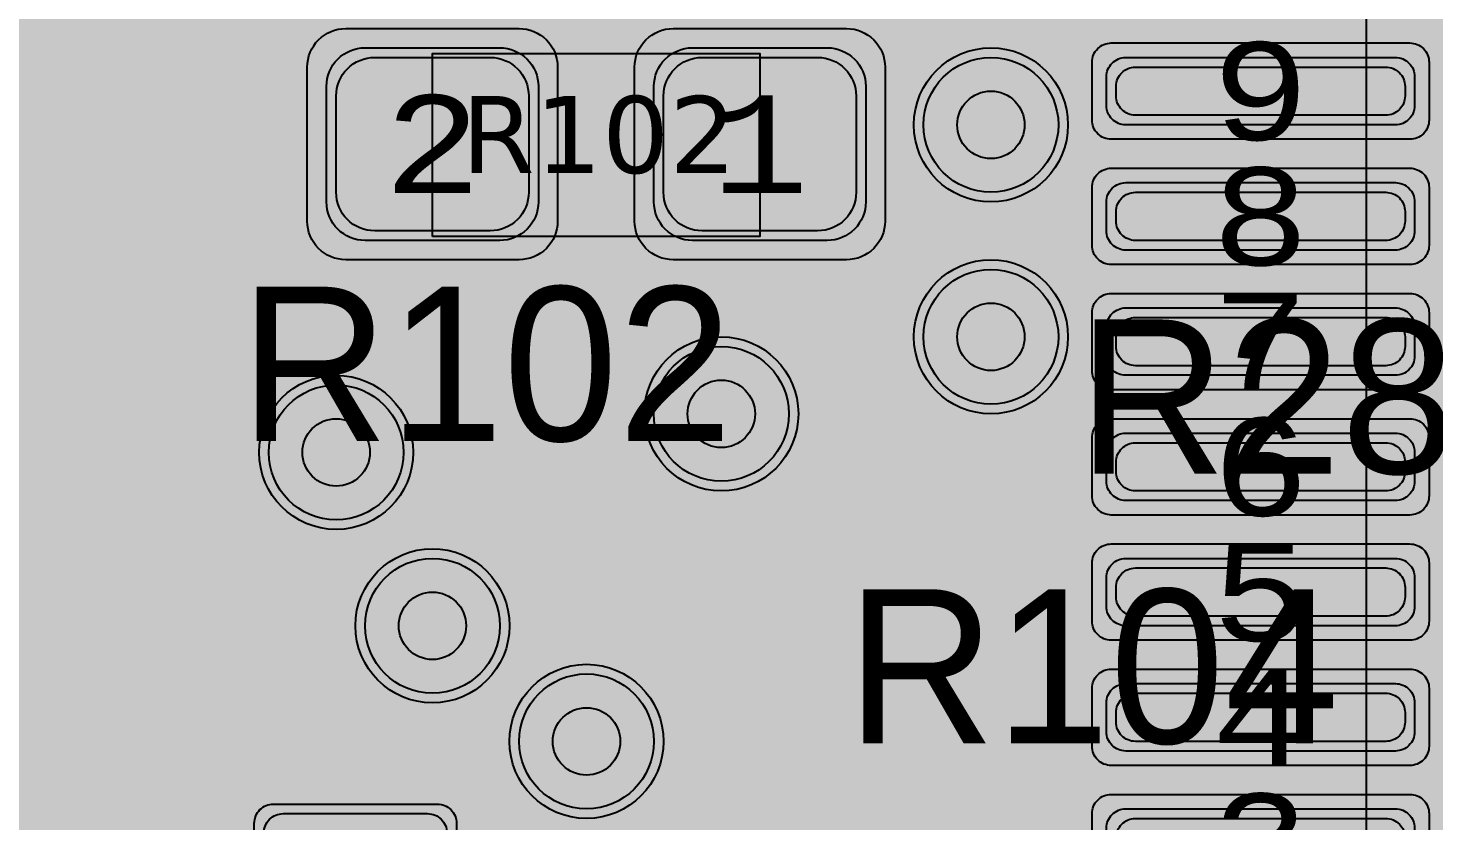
# Model space of a CAD drawing. Extents: x -28 to 199, y -61 to 255.
# Drawn here: x 146.3 to 153.6, y 163.99 to 168.1 of the extents above; entities that cross this region are included whole.
import ezdxf
from ezdxf.enums import TextEntityAlignment as Align

# ---------------------------------------------------------------- set-up
doc = ezdxf.new("R2010")
doc.units = 0
doc.header["$MEASUREMENT"] = 0
for name, color, linetype in [('ASSEMBLY_OUTLINES_BTM', 191, 'CONTINUOUS'), ('ASSEMBLY_OUTLINES_TOP', 102, 'CONTINUOUS'), ('ASSEMBLY_PART_NUMBERS_BTM', 191, 'CONTINUOUS'), ('ASSEMBLY_PART_NUMBERS_TOP', 102, 'CONTINUOUS'), ('ASSEMBLY_REF_DES_TOP', 102, 'CONTINUOUS'), ('DRILL_DRAWING', 21, 'CONTINUOUS'), ('GENERATED_SILKSCREEN_BTM', 255, 'CONTINUOUS'), ('GENERATED_SILKSCREEN_TOP', 140, 'CONTINUOUS'), ('PART_PADS_SMD_BTM', 10, 'CONTINUOUS'), ('PART_PADS_SMD_TOP', 150, 'CONTINUOUS'), ('PIN_NUMBERS_BTM', 8, 'CONTINUOUS'), ('PIN_NUMBERS_TOP', 8, 'CONTINUOUS'), ('PLACEMENT_OUTLINES_BTM', 222, 'CONTINUOUS'), ('PLACEMENT_OUTLINES_TOP', 130, 'CONTINUOUS'), ('PLANE_SHAPES_LAYER_2', 230, 'CONTINUOUS'), ('PLANE_SHAPES_LAYER_3', 81, 'CONTINUOUS'), ('PLANE_SHAPES_LAYER_BOTTOM', 10, 'CONTINUOUS'), ('SILKSCREEN_OUTLINES_BTM', 211, 'CONTINUOUS'), ('SILKSCREEN_OUTLINES_TOP', 150, 'CONTINUOUS'), ('SILKSCREEN_REF_DES_TOP', 150, 'CONTINUOUS'), ('SOLDERMASK_PADS_BTM', 12, 'CONTINUOUS'), ('SOLDERMASK_PADS_TOP', 180, 'CONTINUOUS'), ('SOLDERPASTE_PADS_BTM', 12, 'CONTINUOUS'), ('SOLDERPASTE_PADS_TOP', 180, 'CONTINUOUS'), ('TRACES_LAYER_2', 230, 'CONTINUOUS'), ('TRACES_LAYER_BOTTOM', 10, 'CONTINUOUS'), ('TRACES_LAYER_TOP', 150, 'CONTINUOUS'), ('VIA_HOLES_LAYER_2', 30, 'CONTINUOUS'), ('VIA_HOLES_LAYER_3', 30, 'CONTINUOUS'), ('VIA_HOLES_LAYER_BOTTOM', 30, 'CONTINUOUS'), ('VIA_HOLES_LAYER_TOP', 30, 'CONTINUOUS'), ('VIA_PADS_LAYER_2', 230, 'CONTINUOUS'), ('VIA_PADS_LAYER_3', 81, 'CONTINUOUS'), ('VIA_PADS_LAYER_BOTTOM', 10, 'CONTINUOUS'), ('VIA_PADS_LAYER_TOP', 150, 'CONTINUOUS')]:
    doc.layers.add(name, color=color, linetype=linetype)
doc.styles.add('COURIER_NEW', font='COUR.TTF')
doc.styles.add('VERDANA', font='verdana.TTF')
doc.styles.add('VERIBEST_GERBER_0', font='txt')

msp = doc.modelspace()

# ---------------------------------------------------------------- hatches: boundary and pattern name
at = {"layer": 'PLANE_SHAPES_LAYER_2'}
h = msp.add_hatch(color=256, dxfattribs=at)
h.paths.add_polyline_path([(169.5, 129.25), (149.5, 129.25), (142.25, 122), (142.25, 90.5), (147.5, 90.5), (147.5, 80), (154, 80), (154, 69.25), (131.75, 69.25), (131.75, 73.25), (121.25, 73.25), (121.25, 81), (110.5, 81), (110.5, 125.75), (106.5, 125.75), (106.5, 128.75), (93.5, 128.75), (93.5, 120.25), (91.75, 120.25), (91.75, 121.5), (80, 121.5), (80, 118.25), (73.25, 118.25), (73.25, 124.5), (67.5, 124.5), (67.5, 128), (57.75, 128), (57.75, 120.25), (55.25, 120.25), (55.25, 121.5), (47.5, 121.5), (47.5, 119), (35, 119), (35, 134.75), (32.75, 134.75), (32.75, 159.75), (29.25, 159.75), (29.25, 175.25), (22.5, 175.25), (22.5, 195.25), (17.25, 195.25), (17.25, 198), (22.5, 198), (22.5, 216.5), (40.25, 216.5), (40.25, 235.5), (54.5, 235.5), (54.5, 254), (87.25, 254), (87.25, 236.25), (86.25, 236.25), (86.25, 228.75), (81, 228.75), (81, 218.75), (95.25, 218.75), (95.25, 194.5), (87, 194.5), (87, 172), (131.1, 172), (131.1, 208.75), (115.5, 208.75), (115.5, 213.75), (106.75, 213.75), (106.75, 218.75), (110.25, 222.25), (110.25, 226.25), (142.5, 226.25), (142.5, 221.5), (160.5, 221.5), (160.5, 240.75), (169.5, 240.75)])
h.paths.add_polyline_path([(35.5, 149.5), (41.75, 149.5), (41.75, 152), (39.25, 152), (39.25, 154), (37.75, 154), (37.75, 152), (35.5, 152)], flags=16)
h.paths.add_polyline_path([(37.5, 125.75), (37.5, 128.75), (42.75, 128.75), (42.75, 125.75)], flags=16)
h.paths.add_polyline_path([(52, 127.75), (52, 130.75), (54.25, 130.75), (54.25, 127.75)], flags=16)
h.paths.add_polyline_path([(50.75, 219.5), (50.75, 226.5), (71.75, 226.5), (71.75, 219.5)], flags=16)
h.paths.add_polyline_path([(66.5, 150.75), (66.5, 177.5), (72.25, 177.5), (72.25, 150.75)], flags=16)
h.paths.add_polyline_path([(47.25, 185.25), (73, 185.25), (73, 188.25), (70.25, 188.25), (70.25, 191), (47.25, 191)], flags=16)
h.paths.add_polyline_path([(84.5, 208), (84.5, 212.75), (85, 212.75), (85, 208)], flags=16)
h.paths.add_polyline_path([(61.5, 137.25), (87.75, 137.25), (87.75, 140.5), (84.75, 140.5), (84.75, 143), (61.5, 143)], flags=16)
h.paths.add_polyline_path([(88.75, 127), (88.75, 130), (91, 130), (91, 127)], flags=16)
h.paths.add_polyline_path([(85.5, 130.25), (85.5, 132.5), (91, 132.5), (91, 130.25)], flags=16)
h.paths.add_polyline_path([(108.75, 142.25), (135.75, 142.25), (135.75, 145.75), (132.25, 145.75), (132.25, 149), (108.75, 149)], flags=16)
h.paths.add_polyline_path([(114.25, 126.75), (140.75, 126.75), (140.75, 129.75), (137.25, 129.75), (137.25, 133), (114.25, 133)], flags=16)
h.paths.add_polyline_path([(155.25, 180.25), (166.25, 180.25), (166.25, 186.25), (152.25, 186.25), (152.25, 183), (155.25, 183)], flags=16)
at = {"layer": 'PLANE_SHAPES_LAYER_3'}
h = msp.add_hatch(color=256, dxfattribs=at)
h.paths.add_polyline_path([(169.5, 129.25), (149.5, 129.25), (142.25, 122), (142.25, 90.5), (147.5, 90.5), (147.5, 80), (154, 80), (154, 69.25), (131.75, 69.25), (131.75, 73.25), (121.25, 73.25), (121.25, 81), (110.5, 81), (110.5, 125.75), (106.5, 125.75), (106.5, 128.75), (93.5, 128.75), (93.5, 120.25), (91.75, 120.25), (91.75, 121.5), (80, 121.5), (80, 118.25), (73.25, 118.25), (73.25, 124.5), (67.5, 124.5), (67.5, 127.75), (58.25, 127.75), (58.25, 130.25), (88.75, 130.25), (88.75, 127), (91, 127), (91, 132.5), (55, 132.5), (55, 131.25), (52, 131.25), (52, 127.75), (55, 127.75), (55, 127.25), (57.75, 127.25), (57.75, 120.25), (55.25, 120.25), (55.25, 121.5), (47.5, 121.5), (47.5, 119), (35, 119), (35, 134.75), (32.75, 134.75), (32.75, 159.75), (29.25, 159.75), (29.25, 175.25), (22.5, 175.25), (22.5, 195.25), (17.25, 195.25), (17.25, 198), (22.5, 198), (22.5, 216.5), (40.25, 216.5), (40.25, 235.5), (54.5, 235.5), (54.5, 254), (87.25, 254), (87.25, 236.25), (86.25, 236.25), (86.25, 228.75), (81, 228.75), (81, 218.75), (95.25, 218.75), (95.25, 194.5), (87, 194.5), (87, 172), (131.1, 172), (131.1, 208.75), (115.5, 208.75), (115.5, 213.75), (106.75, 213.75), (106.75, 218.75), (110.25, 222.25), (110.25, 226.25), (142.5, 226.25), (142.5, 221.5), (160.5, 221.5), (160.5, 240.75), (169.5, 240.75)])
h.paths.add_polyline_path([(35.5, 149.5), (41.75, 149.5), (41.75, 152), (39.25, 152), (39.25, 154), (37.75, 154), (37.75, 152), (35.5, 152)], flags=16)
h.paths.add_polyline_path([(37.5, 125.75), (37.5, 128.75), (42.75, 128.75), (42.75, 125.75)], flags=16)
h.paths.add_polyline_path([(50.75, 219.5), (50.75, 226.5), (71.75, 226.5), (71.75, 219.5)], flags=16)
h.paths.add_polyline_path([(66.5, 150.75), (66.5, 177.5), (72.25, 177.5), (72.25, 150.75)], flags=16)
h.paths.add_polyline_path([(47.25, 185.25), (73, 185.25), (73, 188.25), (70.25, 188.25), (70.25, 191), (47.25, 191)], flags=16)
h.paths.add_polyline_path([(84.5, 208), (84.5, 212.75), (85, 212.75), (85, 208)], flags=16)
h.paths.add_polyline_path([(61.5, 137.25), (87.75, 137.25), (87.75, 140.5), (84.75, 140.5), (84.75, 143), (61.5, 143)], flags=16)
h.paths.add_polyline_path([(108.75, 142.25), (135.75, 142.25), (135.75, 145.75), (132.25, 145.75), (132.25, 149), (108.75, 149)], flags=16)
h.paths.add_polyline_path([(114.25, 126.75), (140.75, 126.75), (140.75, 129.75), (137.25, 129.75), (137.25, 133), (114.25, 133)], flags=16)
h.paths.add_polyline_path([(155.25, 180.25), (166.25, 180.25), (166.25, 186.25), (152.25, 186.25), (152.25, 183), (155.25, 183)], flags=16)
at = {"layer": 'VIA_HOLES_LAYER_2'}
h = msp.add_hatch(color=256, dxfattribs=at)
edge = h.paths.add_edge_path()
edge.add_arc((151.3, 167.6), 0.175, 0, 360)
h = msp.add_hatch(color=256, dxfattribs=at)
edge = h.paths.add_edge_path()
edge.add_arc((151.3, 166.5), 0.175, 0, 360)
h = msp.add_hatch(color=256, dxfattribs=at)
edge = h.paths.add_edge_path()
edge.add_arc((149.9, 166.1), 0.175, 0, 360)
h = msp.add_hatch(color=256, dxfattribs=at)
edge = h.paths.add_edge_path()
edge.add_arc((147.9, 165.9), 0.175, 0, 360)
h = msp.add_hatch(color=256, dxfattribs=at)
edge = h.paths.add_edge_path()
edge.add_arc((148.4, 165), 0.175, 0, 360)
h = msp.add_hatch(color=256, dxfattribs=at)
edge = h.paths.add_edge_path()
edge.add_arc((149.2, 164.4), 0.175, 0, 360)
at = {"layer": 'VIA_HOLES_LAYER_3'}
h = msp.add_hatch(color=256, dxfattribs=at)
edge = h.paths.add_edge_path()
edge.add_arc((151.3, 167.6), 0.175, 0, 360)
h = msp.add_hatch(color=256, dxfattribs=at)
edge = h.paths.add_edge_path()
edge.add_arc((151.3, 166.5), 0.175, 0, 360)
h = msp.add_hatch(color=256, dxfattribs=at)
edge = h.paths.add_edge_path()
edge.add_arc((149.9, 166.1), 0.175, 0, 360)
h = msp.add_hatch(color=256, dxfattribs=at)
edge = h.paths.add_edge_path()
edge.add_arc((147.9, 165.9), 0.175, 0, 360)
h = msp.add_hatch(color=256, dxfattribs=at)
edge = h.paths.add_edge_path()
edge.add_arc((148.4, 165), 0.175, 0, 360)
h = msp.add_hatch(color=256, dxfattribs=at)
edge = h.paths.add_edge_path()
edge.add_arc((149.2, 164.4), 0.175, 0, 360)
at = {"layer": 'VIA_HOLES_LAYER_BOTTOM'}
h = msp.add_hatch(color=256, dxfattribs=at)
edge = h.paths.add_edge_path()
edge.add_arc((151.3, 167.6), 0.175, 0, 360)
h = msp.add_hatch(color=256, dxfattribs=at)
edge = h.paths.add_edge_path()
edge.add_arc((151.3, 166.5), 0.175, 0, 360)
h = msp.add_hatch(color=256, dxfattribs=at)
edge = h.paths.add_edge_path()
edge.add_arc((149.9, 166.1), 0.175, 0, 360)
h = msp.add_hatch(color=256, dxfattribs=at)
edge = h.paths.add_edge_path()
edge.add_arc((147.9, 165.9), 0.175, 0, 360)
h = msp.add_hatch(color=256, dxfattribs=at)
edge = h.paths.add_edge_path()
edge.add_arc((148.4, 165), 0.175, 0, 360)
h = msp.add_hatch(color=256, dxfattribs=at)
edge = h.paths.add_edge_path()
edge.add_arc((149.2, 164.4), 0.175, 0, 360)
at = {"layer": 'VIA_HOLES_LAYER_TOP'}
h = msp.add_hatch(color=256, dxfattribs=at)
edge = h.paths.add_edge_path()
edge.add_arc((151.3, 167.6), 0.175, 0, 360)
h = msp.add_hatch(color=256, dxfattribs=at)
edge = h.paths.add_edge_path()
edge.add_arc((151.3, 166.5), 0.175, 0, 360)
h = msp.add_hatch(color=256, dxfattribs=at)
edge = h.paths.add_edge_path()
edge.add_arc((149.9, 166.1), 0.175, 0, 360)
h = msp.add_hatch(color=256, dxfattribs=at)
edge = h.paths.add_edge_path()
edge.add_arc((147.9, 165.9), 0.175, 0, 360)
h = msp.add_hatch(color=256, dxfattribs=at)
edge = h.paths.add_edge_path()
edge.add_arc((148.4, 165), 0.175, 0, 360)
h = msp.add_hatch(color=256, dxfattribs=at)
edge = h.paths.add_edge_path()
edge.add_arc((149.2, 164.4), 0.175, 0, 360)

# ---------------------------------------------------------------- linework, layer by layer
at = {"layer": 'ASSEMBLY_OUTLINES_BTM', "const_width": 0.2}
msp.add_lwpolyline([(153.25, 162.2), (153.25, 168.8), (157.75, 168.8), (157.75, 162.2)], close=True, dxfattribs=at)
at = {"layer": 'ASSEMBLY_OUTLINES_TOP'}
msp.add_lwpolyline([(148.4, 167.02), (148.4, 167.97), (150.1, 167.97), (150.1, 167.02)], close=True, dxfattribs=at)
at = {"layer": 'GENERATED_SILKSCREEN_BTM', "const_width": 0.15}
for points in [[(153.249995, 168.025), (153.249995, 168.175), (153.250005, 168.175), (153.250005, 168.025)], [(153.249995, 167.375), (153.249995, 167.525), (153.250005, 167.525), (153.250005, 167.375)], [(153.249995, 166.725), (153.249995, 166.875), (153.250005, 166.875), (153.250005, 166.725)], [(153.249995, 166.075), (153.249995, 166.225), (153.250005, 166.225), (153.250005, 166.075)], [(153.249995, 165.425), (153.249995, 165.575), (153.250005, 165.575), (153.250005, 165.425)], [(153.249995, 164.775), (153.249995, 164.925), (153.250005, 164.925), (153.250005, 164.775)], [(153.249995, 164.125), (153.249995, 164.275), (153.250005, 164.275), (153.250005, 164.125)]]:
    msp.add_lwpolyline(points, close=True, dxfattribs=at)
at = {"layer": 'GENERATED_SILKSCREEN_TOP', "const_width": 0.15}
for points in [[(149.533844, 167.970005, 1.1642e-05), (149.533836, 167.969995), (148.966164, 167.969995, 1.1642e-05), (148.966156, 167.970005), (149.533844, 167.970005)], [(149.542098, 167.019995), (148.957902, 167.019995, 1.22306e-05), (148.957911, 167.020005), (149.542089, 167.020005, 1.22306e-05), (149.542098, 167.019995)], [(148.079605, 166.452, -0.1622776602), (148.079604, 166.451997), (148.077205, 166.447999), (148.076405, 166.443999, -0.253450554), (148.076402, 166.443995), (148.074003, 166.442396), (147.946006, 166.340799), (147.952722, 166.321717, 7.1562e-06), (147.95271, 166.321719), (147.945995, 166.340798), (147.945995, 166.3408, -0.3066784416), (147.945998, 166.340805), (148.073997, 166.442404), (148.076395, 166.444003), (148.077195, 166.448001, -0.1119910922), (148.077196, 166.448003), (148.079595, 166.452001), (148.079595, 166.624797), (148.077196, 166.627196, -0.2133768054), (148.077195, 166.6272), (148.077195, 166.629597), (148.073996, 166.632796, -0.0710678119), (148.073995, 166.632797), (147.937998, 166.743195), (147.933998, 166.744795, -0.049388989), (147.933997, 166.744795), (147.930799, 166.745595), (147.927599, 166.746395), (147.524401, 166.746395), (147.517202, 166.744795), (147.512404, 166.740796), (147.508405, 166.735998), (147.506805, 166.730399), (147.506805, 166.061316, 1.58387e-05), (147.506795, 166.061291), (147.506795, 166.730401), (147.508395, 166.736001, -0.1845275533), (147.508397, 166.736004), (147.512396, 166.740803, -0.0710678116), (147.512397, 166.740804), (147.517196, 166.744803, -0.1845275527), (147.517199, 166.744805), (147.524399, 166.746405, -0.0990195144), (147.524401, 166.746405), (147.927599, 166.746405, -0.0990195144), (147.927601, 166.746405), (147.930801, 166.745605), (147.934, 166.744805, -0.099019513), (147.934002, 166.744805), (147.938002, 166.743205, -0.1622776594), (147.938004, 166.743203), (148.074001, 166.632805, -0.1622776602), (148.074004, 166.632804), (148.077204, 166.629604, -0.2133768066), (148.077205, 166.6296), (148.077205, 166.627203), (148.079604, 166.624804, -0.2133768078), (148.079605, 166.6248), (148.079605, 166.452)], [(149.562805, 166.358698, 9.6478e-06), (149.562795, 166.358685), (149.562795, 166.620799), (149.561995, 166.623998), (149.560396, 166.626396, -0.1622776602), (149.560395, 166.626399), (149.559595, 166.629598), (149.557196, 166.633597), (149.422798, 166.743195), (149.4196, 166.743995, -0.0990195136), (149.419598, 166.743995), (149.417199, 166.744795, -0.1622776613), (149.417196, 166.744796), (149.416397, 166.745595), (149.415601, 166.745595, -0.099019515), (149.415599, 166.745595), (149.412399, 166.746395), (149.142801, 166.746395), (149.139604, 166.745596), (149.138804, 166.744796, -0.1622776602), (149.138801, 166.744795), (149.136402, 166.743995, -0.0990195136), (149.1364, 166.743995), (149.133202, 166.743195), (148.998804, 166.633596), (148.995604, 166.629597, -0.0710678116), (148.995603, 166.629596), (148.994005, 166.6264, -0.1622776602), (148.994004, 166.626397), (148.992405, 166.623998), (148.991605, 166.620799), (148.991605, 166.072002), (148.992405, 166.069602), (148.992405, 166.069601), (148.994005, 166.064002), (148.995604, 166.061603), (148.997199, 166.060805, -0.2617450027), (148.997204, 166.060804), (148.998804, 166.059204, -0.0710678116), (148.998805, 166.059203), (149.133203, 165.949604, -0.0710678116), (149.133204, 165.949603), (149.1364, 165.948005, -0.049388989), (149.136401, 165.948005), (149.139601, 165.947205), (149.142801, 165.946405), (149.4148, 165.946405), (149.416397, 165.947204, -0.049388989), (149.416398, 165.947204), (149.417997, 165.948004, -0.049388989), (149.417998, 165.948004), (149.419596, 165.948803, -0.1845275525), (149.419599, 165.948805), (149.422798, 165.949605), (149.48655, 166.001593, 6.5767e-06), (149.486552, 166.001582), (149.422804, 165.949597, -0.1845275536), (149.422801, 165.949595), (149.419601, 165.948795, -0.0493889887), (149.4196, 165.948795), (149.418003, 165.947996, -0.0493889887), (149.418002, 165.947996), (149.416403, 165.947196, -0.0493889887), (149.416402, 165.947196), (149.414804, 165.946397, -0.2360679763), (149.4148, 165.946395), (149.142801, 165.946395, -0.099019513), (149.142799, 165.946395), (149.139599, 165.947195), (149.136399, 165.947995, -0.1845275524), (149.136396, 165.947997), (149.1332, 165.949595, -0.1622776602), (149.133197, 165.949596), (148.998799, 166.059195, -0.1622776593), (148.998796, 166.059196), (148.997196, 166.060796, -0.0710678119), (148.997195, 166.060797), (148.9956, 166.061595, -0.2360679775), (148.995596, 166.061597), (148.993996, 166.063996, -0.1622776602), (148.993995, 166.063999), (148.992396, 166.069597, -0.0710678136), (148.992395, 166.069598), (148.991595, 166.071998), (148.991595, 166.620801), (148.992395, 166.624001, -0.1622776613), (148.992396, 166.624004), (148.993996, 166.626403, -0.0710678116), (148.993997, 166.626404), (148.995595, 166.6296, -0.1622776602), (148.995596, 166.629603), (148.998796, 166.633603, -0.0710678119), (148.998797, 166.633604), (149.133196, 166.743203, -0.1845275525), (149.133199, 166.743205), (149.136397, 166.744005, -0.0493889904), (149.136398, 166.744005), (149.138797, 166.744805), (149.139596, 166.745604, -0.2133768063), (149.1396, 166.745605), (149.142799, 166.746405, -0.099019513), (149.142801, 166.746405), (149.412399, 166.746405, -0.099019513), (149.412401, 166.746405), (149.415601, 166.745605), (149.416398, 166.745605, -0.3624646096), (149.416404, 166.745604), (149.417204, 166.744805), (149.419602, 166.744005, -0.049388989), (149.419603, 166.744005), (149.422801, 166.743205, -0.1845275533), (149.422804, 166.743203), (149.557203, 166.633604, -0.1622776609), (149.557205, 166.633602), (149.559604, 166.629603, -0.1119910922), (149.559605, 166.629601), (149.560405, 166.626402), (149.562004, 166.624004, -0.1622776613), (149.562005, 166.624001), (149.562805, 166.620801), (149.562805, 166.358698)], [(150.318805, 166.511199), (150.318005, 166.507999), (150.318005, 166.507998), (150.316405, 166.503198, -0.0493889887), (150.316405, 166.503197), (150.315605, 166.499199, -0.2534505536), (150.315602, 166.499195), (150.313203, 166.497596), (150.197445, 166.403564, 6.253e-06), (150.197438, 166.403572), (150.313197, 166.497604), (150.315595, 166.499203), (150.316395, 166.503201), (150.316395, 166.503202), (150.317995, 166.508002, -0.0493889887), (150.317995, 166.508003), (150.318795, 166.511201), (150.318795, 166.620799), (150.317995, 166.623998), (150.316396, 166.626396, -0.1622776602), (150.316395, 166.626399), (150.315595, 166.629598), (150.313196, 166.633597), (150.178798, 166.743195), (150.1756, 166.743995, -0.0990195136), (150.175598, 166.743995), (150.173199, 166.744795, -0.1622776613), (150.173196, 166.744796), (150.172397, 166.745595), (150.171601, 166.745595, -0.099019515), (150.171599, 166.745595), (150.168399, 166.746395), (149.898801, 166.746395), (149.895604, 166.745596), (149.894804, 166.744796, -0.1622776602), (149.894801, 166.744795), (149.892402, 166.743995, -0.0990195136), (149.8924, 166.743995), (149.889202, 166.743195), (149.754805, 166.633597, -0.0710678116), (149.754804, 166.633596), (149.750805, 166.629597), (149.750005, 166.627198), (149.750005, 166.624001), (149.750805, 166.618402), (149.754004, 166.613603), (149.757204, 166.608803), (149.762, 166.606405, -0.049388989), (149.762001, 166.606405), (149.7676, 166.605605), (149.773198, 166.607205), (149.903597, 166.713604, -0.1622776613), (149.9036, 166.713605), (150.162, 166.713605, -0.1622776602), (150.162003, 166.713604), (150.286803, 166.612804, -0.2360679784), (150.286805, 166.6128), (150.286805, 166.5192, -0.2360679784), (150.286803, 166.519196), (150.172565, 166.426088, 5.8824e-06), (150.172557, 166.426094), (150.286795, 166.519202), (150.286795, 166.612798), (150.161998, 166.713595), (149.903602, 166.713595), (149.773204, 166.607197, -0.1845275527), (149.773201, 166.607195), (149.767601, 166.605595, -0.0954145731), (149.767599, 166.605595), (149.761999, 166.606395, -0.1845275516), (149.761996, 166.606397), (149.7572, 166.608795, -0.2360679784), (149.757196, 166.608797), (149.753996, 166.613597), (149.750796, 166.618396, -0.1622776613), (149.750795, 166.618399), (149.749995, 166.623999), (149.749995, 166.627202), (149.750795, 166.629602, -0.0970216496), (149.750796, 166.629604), (149.754796, 166.633604, -0.1622776602), (149.754799, 166.633605), (149.889196, 166.743203, -0.1845275525), (149.889199, 166.743205), (149.892397, 166.744005, -0.049388989), (149.892398, 166.744005), (149.894797, 166.744805), (149.895596, 166.745604, -0.2133768063), (149.8956, 166.745605), (149.898799, 166.746405, -0.099019513), (149.898801, 166.746405), (150.168399, 166.746405, -0.099019513), (150.168401, 166.746405), (150.171601, 166.745605), (150.172398, 166.745605, -0.3624646096), (150.172404, 166.745604), (150.173204, 166.744805), (150.175602, 166.744005, -0.049388989), (150.175603, 166.744005), (150.178801, 166.743205, -0.1845275533), (150.178804, 166.743203), (150.313203, 166.633604, -0.1622776609), (150.313205, 166.633602), (150.315604, 166.629603, -0.1119910922), (150.315605, 166.629601), (150.316405, 166.626402), (150.318004, 166.624004, -0.1622776613), (150.318005, 166.624001), (150.318805, 166.620801), (150.318805, 166.511199)], [(149.530805, 166.310523, 1.16018e-05), (149.530795, 166.310506), (149.530795, 166.612798), (149.483601, 166.650393), (149.097207, 166.019201), (149.147602, 165.979205), (149.405998, 165.979205), (149.479467, 166.038545, 7.0833e-06), (149.479468, 166.038533), (149.406003, 165.979196, -0.1622776602), (149.406, 165.979195), (149.1476, 165.979195, -0.1622776613), (149.147597, 165.979196), (149.097197, 166.019196, -0.4142135634), (149.097196, 166.019203), (149.097207, 166.01922), (149.483596, 166.650402, -0.4679280352), (149.483603, 166.650404), (149.530803, 166.612804, -0.2360679784), (149.530805, 166.6128), (149.530805, 166.310523)], [(147.918447, 166.324599, 6.4973e-06), (147.918436, 166.3246), (147.916396, 166.330395), (147.540405, 166.330395), (147.540405, 166.126531, 1.10988e-05), (147.540395, 166.126515), (147.540395, 166.3304, -0.4142135624), (147.5404, 166.330405), (147.916399, 166.330405, -0.3615435637), (147.916405, 166.330402), (147.918447, 166.324599)], [(150.316405, 165.962399), (150.315605, 165.956799), (150.315605, 165.956798), (150.313205, 165.951198, -0.2534505546), (150.313201, 165.951195), (150.308403, 165.947996, -0.1119910922), (150.308401, 165.947995), (150.302801, 165.946395, -0.099019513), (150.302799, 165.946395), (150.296271, 165.946395, 6.3355e-06), (150.296275, 165.946405), (150.302799, 165.946405), (150.308398, 165.948005), (150.313195, 165.951203), (150.315595, 165.956802), (150.316395, 165.9624), (150.315595, 165.968798), (150.313195, 165.974397), (150.308398, 165.977595), (150.307103, 165.977965, 6.1414e-06), (150.307106, 165.977975), (150.308401, 165.977605, -0.1119910922), (150.308403, 165.977604), (150.313201, 165.974405, -0.2534505546), (150.313205, 165.974402), (150.315605, 165.968802), (150.315605, 165.968801), (150.316405, 165.962401), (150.316405, 165.962399)]]:
    msp.add_lwpolyline(points, format="xyb", dxfattribs=at)
for points in [[(148.3788, 165.9792), (148.3724, 165.9776), (148.3692, 165.9744), (148.3668, 165.9688), (148.366, 165.9624), (148.3668, 165.9568), (148.3692, 165.9512), (148.3724, 165.9472), (148.3788, 165.9464), (148.6908, 165.9464), (148.6964, 165.9472), (148.7012, 165.9512), (148.7036, 165.9568), (148.7044, 165.9624), (148.7036, 165.9688), (148.7012, 165.9744), (148.6964, 165.9776), (148.6908, 165.9792), (148.55, 165.9792), (148.55, 166.7304), (148.5492, 166.736), (148.5468, 166.74), (148.5428, 166.7424), (148.5372, 166.7432), (148.5332, 166.744), (148.5292, 166.744), (148.526, 166.7424), (148.5228, 166.7392), (148.3668, 166.52), (148.3644, 166.5144), (148.3644, 166.5088), (148.3668, 166.504), (148.3708, 166.5), (148.3756, 166.4968), (148.3812, 166.4952), (148.3844, 166.4952), (148.3868, 166.496), (148.3908, 166.5008), (148.5188, 166.68), (148.5188, 165.9792), (148.3788, 165.9792)], [(147.5404, 166.7136), (147.9228, 166.7136), (148.0476, 166.6128), (148.0476, 166.464), (147.9228, 166.3624), (147.5404, 166.3624), (147.5404, 166.7136)], [(149.0244, 166.6128), (149.0244, 166.08), (149.0716, 166.04), (149.4588, 166.6712), (149.406, 166.7136), (149.1476, 166.7136), (149.0244, 166.6128)], [(152.4244, 166.2724), (152.4268, 166.274), (152.4276, 166.278), (152.43, 166.282), (152.43, 166.286), (152.43, 166.4508), (152.43, 166.4548), (152.4276, 166.4572), (152.4276, 166.4596), (152.4268, 166.4604), (152.426, 166.4612), (152.4244, 166.4628), (152.2884, 166.5732), (152.2844, 166.5748), (152.2812, 166.5756), (152.278, 166.5764), (151.8748, 166.5764), (151.8676, 166.5748), (151.8628, 166.5708), (151.8588, 166.566), (151.8572, 166.5604), (151.8572, 165.7924), (151.8588, 165.786), (151.8628, 165.782), (151.8676, 165.7796), (151.8732, 165.7788), (151.8796, 165.7796), (151.8852, 165.782), (151.8892, 165.786), (151.8908, 165.7924), (151.8908, 166.1604), (152.2668, 166.1604), (152.398, 165.7876), (152.4012, 165.782), (152.4068, 165.7788), (152.4132, 165.778), (152.418, 165.7796), (152.4228, 165.782), (152.4268, 165.786), (152.4292, 165.7916), (152.4276, 165.798), (152.2964, 166.1708), (152.4244, 166.2724)], [(153.0452, 166.5732), (153.1796, 166.4636), (153.182, 166.4596), (153.1828, 166.4564), (153.1844, 166.454), (153.1852, 166.4508), (153.1852, 166.3412), (153.1844, 166.338), (153.1828, 166.3332), (153.182, 166.3292), (153.1796, 166.3276), (152.6468, 165.8948), (152.6468, 165.8092), (153.1692, 165.8092), (153.1748, 165.8076), (153.1796, 165.8044), (153.182, 165.7988), (153.1828, 165.7924), (153.182, 165.7868), (153.1796, 165.7812), (153.1748, 165.778), (153.1692, 165.7764), (152.63, 165.7764), (152.6236, 165.778), (152.6196, 165.782), (152.6156, 165.786), (152.614, 165.7924), (152.614, 165.902), (152.6148, 165.9044), (152.6164, 165.91), (152.618, 165.9124), (152.6196, 165.914), (152.6212, 165.9156), (153.1532, 166.3492), (153.1532, 166.4428), (153.0284, 166.5436), (152.77, 166.5436), (152.6396, 166.4372), (152.634, 166.4356), (152.6284, 166.4364), (152.6236, 166.4388), (152.6204, 166.4436), (152.6172, 166.4484), (152.6164, 166.454), (152.6164, 166.4572), (152.6172, 166.4596), (152.6212, 166.4636), (152.7556, 166.5732), (152.7588, 166.574), (152.7612, 166.5748), (152.762, 166.5756), (152.7652, 166.5764), (153.0348, 166.5764), (153.038, 166.5756), (153.0388, 166.5756), (153.0396, 166.5748), (153.042, 166.574), (153.0452, 166.5732)], [(153.8116, 165.7764), (153.518, 165.7764), (153.5156, 165.7764), (153.5132, 165.7772), (153.51, 165.778), (153.5068, 165.7812), (153.4268, 165.8636), (153.4236, 165.8668), (153.422, 165.87), (153.422, 165.8748), (153.422, 166.122), (153.422, 166.1252), (153.422, 166.1268), (153.4228, 166.1276), (153.4484, 166.2044), (153.4228, 166.2812), (153.422, 166.282), (153.422, 166.2868), (153.422, 166.4788), (153.422, 166.482), (153.4236, 166.486), (153.4268, 166.49), (153.5068, 166.5724), (153.51, 166.5748), (153.5132, 166.5756), (153.5156, 166.5764), (153.518, 166.5764), (153.8116, 166.5764)], [(151.8908, 166.5436), (152.2732, 166.5436), (152.398, 166.4428), (152.398, 166.294), (152.2732, 166.1924), (151.8908, 166.1924), (151.8908, 166.5436)], [(153.454, 166.47), (153.454, 166.2884), (153.4756, 166.2196), (153.8524, 166.2196), (153.8756, 166.2884), (153.8756, 166.47), (153.8044, 166.5436), (153.526, 166.5436), (153.454, 166.47)], [(153.454, 166.1188), (153.454, 165.882), (153.526, 165.8092), (153.8044, 165.8092), (153.8756, 165.882), (153.8756, 166.1188), (153.8524, 166.1876), (153.4756, 166.1876), (153.454, 166.1188)], [(151.5288, 164.4092), (151.5224, 164.4076), (151.5192, 164.4044), (151.5168, 164.3988), (151.516, 164.3924), (151.5168, 164.3868), (151.5192, 164.3812), (151.5224, 164.3772), (151.5288, 164.3764), (151.8408, 164.3764), (151.8464, 164.3772), (151.8512, 164.3812), (151.8536, 164.3868), (151.8544, 164.3924), (151.8536, 164.3988), (151.8512, 164.4044), (151.8464, 164.4076), (151.8408, 164.4092), (151.7, 164.4092), (151.7, 165.1604), (151.6992, 165.166), (151.6968, 165.17), (151.6928, 165.1724), (151.6872, 165.1732), (151.6832, 165.174), (151.6792, 165.174), (151.676, 165.1724), (151.6728, 165.1692), (151.5168, 164.95), (151.5144, 164.9444), (151.5144, 164.9388), (151.5168, 164.934), (151.5208, 164.93), (151.5256, 164.9268), (151.5312, 164.9252), (151.5344, 164.9252), (151.5368, 164.926), (151.5408, 164.9308), (151.6688, 165.11), (151.6688, 164.4092), (151.5288, 164.4092)], [(152.9528, 164.6676), (153.3832, 165.0964), (153.3832, 164.6676), (152.9528, 164.6676)], [(151.224, 164.8724), (151.2264, 164.874), (151.2272, 164.878), (151.2296, 164.882), (151.2296, 164.886), (151.2296, 165.0508), (151.2296, 165.0548), (151.2272, 165.0572), (151.2272, 165.0596), (151.2264, 165.0604), (151.2256, 165.0612), (151.224, 165.0628), (151.088, 165.1732), (151.084, 165.1748), (151.0808, 165.1756), (151.0776, 165.1764), (150.6744, 165.1764), (150.6672, 165.1748), (150.6624, 165.1708), (150.6584, 165.166), (150.6568, 165.1604), (150.6568, 164.3924), (150.6584, 164.386), (150.6624, 164.382), (150.6672, 164.3796), (150.6728, 164.3788), (150.6792, 164.3796), (150.6848, 164.382), (150.6888, 164.386), (150.6904, 164.3924), (150.6904, 164.7604), (151.0664, 164.7604), (151.1976, 164.3876), (151.2008, 164.382), (151.2064, 164.3788), (151.2128, 164.378), (151.2176, 164.3796), (151.2224, 164.382), (151.2264, 164.386), (151.2288, 164.3916), (151.2272, 164.398), (151.096, 164.7708), (151.224, 164.8724)], [(150.6904, 165.1436), (151.0728, 165.1436), (151.1976, 165.0428), (151.1976, 164.894), (151.0728, 164.7924), (150.6904, 164.7924), (150.6904, 165.1436)], [(152.1488, 165.0636), (152.2832, 165.1732), (152.2864, 165.174), (152.2888, 165.1748), (152.2896, 165.1756), (152.2928, 165.1764), (152.5624, 165.1764), (152.5656, 165.1756), (152.5664, 165.1756), (152.5672, 165.1748), (152.5696, 165.174), (152.5728, 165.1732), (152.7072, 165.0636), (152.7096, 165.0596), (152.7104, 165.0564), (152.712, 165.054), (152.7128, 165.0508), (152.7128, 164.502), (152.712, 164.4996), (152.7104, 164.494), (152.7096, 164.4924), (152.7072, 164.4892), (152.5728, 164.3796), (152.5696, 164.3788), (152.568, 164.378), (152.5664, 164.3772), (152.5648, 164.3764), (152.5624, 164.3764), (152.2928, 164.3764), (152.2896, 164.3772), (152.2864, 164.378), (152.2832, 164.3796), (152.1488, 164.4892), (152.1472, 164.4908), (152.1456, 164.4916), (152.144, 164.494), (152.1424, 164.4996), (152.1416, 164.502), (152.1416, 165.0508), (152.1424, 165.054), (152.144, 165.0564), (152.1456, 165.0596), (152.1488, 165.0636)], [(152.1744, 165.0428), (152.1744, 164.51), (152.2216, 164.47), (152.6088, 165.1012), (152.556, 165.1436), (152.2976, 165.1436), (152.1744, 165.0428)], [(152.2472, 164.4492), (152.2976, 164.4092), (152.556, 164.4092), (152.6808, 164.51), (152.6808, 165.0428), (152.6336, 165.0804), (152.2472, 164.4492)], [(153.3832, 164.3924), (153.384, 164.386), (153.388, 164.382), (153.3936, 164.3796), (153.3992, 164.3788), (153.4048, 164.3796), (153.4096, 164.382), (153.4136, 164.386), (153.4152, 164.3924), (153.4152, 164.6348), (153.4528, 164.6348), (153.4584, 164.6364), (153.4632, 164.6396), (153.4656, 164.6452), (153.4664, 164.6508), (153.4656, 164.6572), (153.4632, 164.6628), (153.4584, 164.6668), (153.4528, 164.6676), (153.4152, 164.6676), (153.4152, 165.138), (153.4144, 165.142), (153.412, 165.1452), (153.4088, 165.1484), (153.4048, 165.1508), (153.4, 165.1524), (153.3952, 165.1532), (153.3912, 165.1524), (153.3872, 165.1492), (152.9016, 164.6636), (152.8984, 164.6588), (152.8968, 164.654), (152.8976, 164.6492), (152.9008, 164.6436), (152.9024, 164.6396), (152.9056, 164.6372), (152.9088, 164.6356), (152.9128, 164.6348), (153.3832, 164.6348), (153.3832, 164.3924)]]:
    msp.add_lwpolyline(points, dxfattribs=at)
at = {"layer": 'PART_PADS_SMD_BTM'}
for points in [[(151.9, 167.85, -0.4142135624), (152, 167.95), (153.4, 167.95, -0.4142135624), (153.5, 167.85), (153.5, 167.7, -0.4142135624), (153.4, 167.6), (152, 167.6, -0.4142135624), (151.9, 167.7)], [(151.9, 167.2, -0.4142135624), (152, 167.3), (153.4, 167.3, -0.4142135624), (153.5, 167.2), (153.5, 167.05, -0.4142135624), (153.4, 166.95), (152, 166.95, -0.4142135624), (151.9, 167.05)], [(151.9, 166.55, -0.4142135624), (152, 166.65), (153.4, 166.65, -0.4142135624), (153.5, 166.55), (153.5, 166.4, -0.4142135624), (153.4, 166.3), (152, 166.3, -0.4142135624), (151.9, 166.4)], [(151.9, 165.9, -0.4142135624), (152, 166), (153.4, 166, -0.4142135624), (153.5, 165.9), (153.5, 165.75, -0.4142135624), (153.4, 165.65), (152, 165.65, -0.4142135624), (151.9, 165.75)], [(151.9, 165.25, -0.4142135624), (152, 165.35), (153.4, 165.35, -0.4142135624), (153.5, 165.25), (153.5, 165.1, -0.4142135624), (153.4, 165), (152, 165, -0.4142135624), (151.9, 165.1)], [(151.9, 164.6, -0.4142135624), (152, 164.7), (153.4, 164.7, -0.4142135624), (153.5, 164.6), (153.5, 164.45, -0.4142135624), (153.4, 164.35), (152, 164.35, -0.4142135624), (151.9, 164.45)], [(151.9, 163.95, -0.4142135624), (152, 164.05), (153.4, 164.05, -0.4142135624), (153.5, 163.95), (153.5, 163.8, -0.4142135624), (153.4, 163.7), (152, 163.7, -0.4142135624), (151.9, 163.8)]]:
    msp.add_lwpolyline(points, format="xyb", close=True, dxfattribs=at)
at = {"layer": 'PART_PADS_SMD_TOP'}
for points in [[(148.95, 167.2, -0.4142135624), (148.75, 167), (148.05, 167, -0.4142135624), (147.85, 167.2), (147.85, 167.8, -0.4142135624), (148.05, 168), (148.75, 168, -0.4142135624), (148.95, 167.8)], [(150.65, 167.2, -0.4142135624), (150.45, 167), (149.75, 167, -0.4142135624), (149.55, 167.2), (149.55, 167.8, -0.4142135624), (149.75, 168), (150.45, 168, -0.4142135624), (150.65, 167.8)], [(147.525, 163.925, -0.4142135624), (147.625, 164.025), (148.375, 164.025, -0.4142135624), (148.475, 163.925), (148.475, 163.225, -0.4142135624), (148.375, 163.125), (147.625, 163.125, -0.4142135624), (147.525, 163.225)]]:
    msp.add_lwpolyline(points, format="xyb", close=True, dxfattribs=at)
at = {"layer": 'PLACEMENT_OUTLINES_BTM'}
msp.add_lwpolyline([(153.25, 162.2), (153.25, 168.8), (157.75, 168.8), (157.75, 162.2)], close=True, dxfattribs=at)
at = {"layer": 'PLACEMENT_OUTLINES_TOP'}
msp.add_lwpolyline([(148.4, 167.02), (148.4, 167.97), (150.1, 167.97), (150.1, 167.02)], close=True, dxfattribs=at)
at = {"layer": 'PLANE_SHAPES_LAYER_BOTTOM'}
msp.add_solid([(137.25, 166), (147, 166), (137.25, 169), (147, 169)], dxfattribs=at)
at = {"layer": 'SILKSCREEN_OUTLINES_BTM'}
msp.add_lwpolyline([(153.25, 162.2), (153.25, 168.8), (157.75, 168.8), (157.75, 162.2)], close=True, dxfattribs=at)
at = {"layer": 'SILKSCREEN_OUTLINES_TOP'}
msp.add_lwpolyline([(148.4, 167.02), (148.4, 167.97), (150.1, 167.97), (150.1, 167.02)], close=True, dxfattribs=at)
at = {"layer": 'SOLDERMASK_PADS_BTM'}
for points in [[(151.825, 167.925, -0.4142135624), (151.925, 168.025), (153.475, 168.025, -0.4142135624), (153.575, 167.925), (153.575, 167.625, -0.4142135624), (153.475, 167.525), (151.925, 167.525, -0.4142135624), (151.825, 167.625)], [(151.825, 167.275, -0.4142135624), (151.925, 167.375), (153.475, 167.375, -0.4142135624), (153.575, 167.275), (153.575, 166.975, -0.4142135624), (153.475, 166.875), (151.925, 166.875, -0.4142135624), (151.825, 166.975)], [(151.825, 166.625, -0.4142135624), (151.925, 166.725), (153.475, 166.725, -0.4142135624), (153.575, 166.625), (153.575, 166.325, -0.4142135624), (153.475, 166.225), (151.925, 166.225, -0.4142135624), (151.825, 166.325)], [(151.825, 165.975, -0.4142135624), (151.925, 166.075), (153.475, 166.075, -0.4142135624), (153.575, 165.975), (153.575, 165.675, -0.4142135624), (153.475, 165.575), (151.925, 165.575, -0.4142135624), (151.825, 165.675)], [(151.825, 165.325, -0.4142135624), (151.925, 165.425), (153.475, 165.425, -0.4142135624), (153.575, 165.325), (153.575, 165.025, -0.4142135624), (153.475, 164.925), (151.925, 164.925, -0.4142135624), (151.825, 165.025)], [(151.825, 164.675, -0.4142135624), (151.925, 164.775), (153.475, 164.775, -0.4142135624), (153.575, 164.675), (153.575, 164.375, -0.4142135624), (153.475, 164.275), (151.925, 164.275, -0.4142135624), (151.825, 164.375)], [(151.825, 164.025, -0.4142135624), (151.925, 164.125), (153.475, 164.125, -0.4142135624), (153.575, 164.025), (153.575, 163.725, -0.4142135624), (153.475, 163.625), (151.925, 163.625, -0.4142135624), (151.825, 163.725)]]:
    msp.add_lwpolyline(points, format="xyb", close=True, dxfattribs=at)
at = {"layer": 'SOLDERMASK_PADS_TOP'}
for points in [[(149.05, 167.1, -0.4142135624), (148.85, 166.9), (147.95, 166.9, -0.4142135624), (147.75, 167.1), (147.75, 167.9, -0.4142135624), (147.95, 168.1), (148.85, 168.1, -0.4142135624), (149.05, 167.9)], [(150.75, 167.1, -0.4142135624), (150.55, 166.9), (149.65, 166.9, -0.4142135624), (149.45, 167.1), (149.45, 167.9, -0.4142135624), (149.65, 168.1), (150.55, 168.1, -0.4142135624), (150.75, 167.9)], [(147.475, 163.975, -0.4142135624), (147.575, 164.075), (148.425, 164.075, -0.4142135624), (148.525, 163.975), (148.525, 163.175, -0.4142135624), (148.425, 163.075), (147.575, 163.075, -0.4142135624), (147.475, 163.175)]]:
    msp.add_lwpolyline(points, format="xyb", close=True, dxfattribs=at)
at = {"layer": 'SOLDERPASTE_PADS_BTM'}
for points in [[(151.95, 167.8, -0.4142135624), (152.05, 167.9), (153.35, 167.9, -0.4142135624), (153.45, 167.8), (153.45, 167.75, -0.4142135624), (153.35, 167.65), (152.05, 167.65, -0.4142135624), (151.95, 167.75)], [(151.95, 167.15, -0.4142135624), (152.05, 167.25), (153.35, 167.25, -0.4142135624), (153.45, 167.15), (153.45, 167.1, -0.4142135624), (153.35, 167), (152.05, 167, -0.4142135624), (151.95, 167.1)], [(151.95, 166.5, -0.4142135624), (152.05, 166.6), (153.35, 166.6, -0.4142135624), (153.45, 166.5), (153.45, 166.45, -0.4142135624), (153.35, 166.35), (152.05, 166.35, -0.4142135624), (151.95, 166.45)], [(151.95, 165.85, -0.4142135624), (152.05, 165.95), (153.35, 165.95, -0.4142135624), (153.45, 165.85), (153.45, 165.8, -0.4142135624), (153.35, 165.7), (152.05, 165.7, -0.4142135624), (151.95, 165.8)], [(151.95, 165.2, -0.4142135624), (152.05, 165.3), (153.35, 165.3, -0.4142135624), (153.45, 165.2), (153.45, 165.15, -0.4142135624), (153.35, 165.05), (152.05, 165.05, -0.4142135624), (151.95, 165.15)], [(151.95, 164.55, -0.4142135624), (152.05, 164.65), (153.35, 164.65, -0.4142135624), (153.45, 164.55), (153.45, 164.5, -0.4142135624), (153.35, 164.4), (152.05, 164.4, -0.4142135624), (151.95, 164.5)], [(151.95, 163.9, -0.4142135624), (152.05, 164), (153.35, 164, -0.4142135624), (153.45, 163.9), (153.45, 163.85, -0.4142135624), (153.35, 163.75), (152.05, 163.75, -0.4142135624), (151.95, 163.85)]]:
    msp.add_lwpolyline(points, format="xyb", close=True, dxfattribs=at)
at = {"layer": 'SOLDERPASTE_PADS_TOP'}
for points in [[(148.9, 167.25, -0.4142135624), (148.7, 167.05), (148.1, 167.05, -0.4142135624), (147.9, 167.25), (147.9, 167.75, -0.4142135624), (148.1, 167.95), (148.7, 167.95, -0.4142135624), (148.9, 167.75)], [(150.6, 167.25, -0.4142135624), (150.4, 167.05), (149.8, 167.05, -0.4142135624), (149.6, 167.25), (149.6, 167.75, -0.4142135624), (149.8, 167.95), (150.4, 167.95, -0.4142135624), (150.6, 167.75)]]:
    msp.add_lwpolyline(points, format="xyb", close=True, dxfattribs=at)
at = {"layer": 'TRACES_LAYER_2', "const_width": 0.254}
for points in [[(151.3, 167.6), (151.3, 168.971234), (150.906672, 169.364562), (150.906672, 192.199555), (141.616204, 201.490023), (141.616204, 211.112144), (139.706503, 213.021845), (126.749389, 213.021845), (122.451732, 217.319502), (122.451732, 217.777034), (121.247766, 218.981), (109.381, 218.981), (108.2, 217.8)], [(109.2, 217.8), (109.977, 218.577), (121.080423, 218.577), (122.015, 217.642423), (122.015, 217.184891), (126.582046, 212.617845), (139.53916, 212.617845), (141.212204, 210.944801), (141.212204, 201.32268), (150.502672, 192.032212), (150.502672, 167.439905), (150.821288, 167.121289), (150.821288, 166.978712), (151.3, 166.5)], [(131.5, 143.1), (133.662398, 143.1), (146.003, 155.440602), (146.003, 158.889459), (146.920585, 159.807044), (146.920585, 192.186241), (138.788204, 200.318622), (138.788204, 209.940743), (138.551547, 210.1774), (125.594433, 210.1774), (120.656592, 215.115241), (115.284759, 215.115241), (112.6, 217.8)], [(115, 217.8), (114.521288, 217.321288), (114.521288, 217.121289), (115.937289, 215.705288), (120.637888, 215.705288), (125.745331, 210.597845), (138.702445, 210.597845), (139.192204, 210.108086), (139.192204, 200.485965), (147.9, 191.778169), (147.9, 165.9)], [(116.2, 217.8), (117.486712, 216.513288), (120.972574, 216.513288), (126.080017, 211.405845), (139.037131, 211.405845), (140.000204, 210.442772), (140.000204, 200.820651), (149.2, 191.620855), (149.2, 165.728767), (149.282712, 165.646055), (149.282712, 165.311369), (149.2, 165.228657), (149.2, 164.4)], [(119.8, 217.8), (120.579856, 217.020144), (121.037061, 217.020144), (126.24736, 211.809845), (139.204474, 211.809845), (140.404204, 210.610115), (140.404204, 200.987994), (149.604, 191.788198), (149.604, 167.195891), (149.9, 166.899891), (149.9, 166.1)], [(120.9, 217.8), (121.611, 217.089), (121.611, 217.017548), (126.414703, 212.213845), (139.371817, 212.213845), (140.808204, 210.777458), (140.808204, 201.155337), (150.008, 191.955541), (150.008, 167.363234), (150.417288, 166.953946), (150.417288, 166.811369), (150.6, 166.628657), (150.6, 164.1), (151.4, 163.3)], [(115.6, 217), (116.490712, 216.109288), (120.805231, 216.109288), (125.912674, 211.001845), (138.869788, 211.001845), (139.596204, 210.275429), (139.596204, 200.653308), (148.577, 191.672512), (148.577, 165.177), (148.4, 165)], [(142.023, 211.276691), (142.023, 201.65457), (151.377814, 192.299756), (151.377814, 169.464763), (151.977, 168.865577), (151.977, 163.680423), (152.077, 163.580423), (152.077, 163.019577), (151.977, 162.919577), (151.977, 157.886505), (127, 132.909505), (127, 121.8)], [(154.1, 164.2), (153.345514, 164.954486), (153.345514, 169.145514), (154.1, 169.9)], [(110.5, 135.75), (111.370854, 134.879146), (111.370854, 134.678984), (111.730064, 134.319774), (118.993814, 134.319774), (118.993814, 135.077066), (125.070821, 141.154073), (133.831642, 141.154073), (133.870294, 141.192725), (134.040495, 141.192725), (147.619, 154.77123), (147.619, 157.590234), (150.681, 160.652234), (150.681, 162.627886), (150.473347, 162.835539), (150.473347, 163.526653), (149.9, 164.1), (149.9, 166.1)], [(147.9, 165.9), (147.510653, 165.510653), (147.510653, 159.358112), (146.407, 158.254459), (146.407, 155.273259), (133.538466, 142.404725), (119.404725, 142.404725), (112.8, 135.8)], [(115.5, 135.8), (121.700725, 142.000725), (133.705809, 142.000725), (146.811, 155.105916), (146.811, 158.087116), (147.921288, 159.197404), (147.921288, 164.521288), (148.4, 165)], [(149.2, 164.4), (149.2, 162.731668), (150.277, 161.654668), (150.277, 160.819577), (147.215, 157.757577), (147.215, 154.938573), (133.873152, 141.596725), (124.196725, 141.596725), (118.4, 135.8)]]:
    msp.add_lwpolyline(points, dxfattribs=at)
at = {"layer": 'TRACES_LAYER_BOTTOM', "const_width": 0.254}
for points in [[(128.2, 163.475), (131.990306, 163.475), (134.125814, 165.610508), (144.066344, 165.610508), (146.916836, 168.461), (151.35584, 168.461), (152.04184, 167.775), (152.7, 167.775)], [(151.3, 167.6), (147.380159, 167.6), (144.813075, 165.032916), (140.330916, 165.032916), (137.95, 162.652), (137.95, 162.225)], [(152.7, 167.125), (151.775, 167.125), (151.3, 167.6)], [(151.3, 166.5), (151.296, 166.504), (150.442292, 166.504), (149.953828, 166.992464), (147.93173, 166.992464), (143.195846, 162.25658), (142.74158, 162.25658), (142.275, 161.79), (141.8, 161.79)], [(152.7, 166.475), (151.325, 166.475), (151.3, 166.5)], [(149.9, 166.1), (150.813288, 166.1), (151.088288, 165.825), (152.7, 165.825)], [(152.7, 165.175), (151.166945, 165.175), (150.872945, 165.469), (149.644288, 165.469), (149.213288, 165.9), (147.9, 165.9)], [(152.7, 165.175), (154.075, 165.175), (154.1, 165.2)], [(148.4, 165), (148.847616, 165), (148.89168, 165.044064), (150.282657, 165.044064), (150.801721, 164.525), (152.7, 164.525)], [(152.7, 163.875), (152.648, 163.927), (149.673, 163.927), (149.2, 164.4)]]:
    msp.add_lwpolyline(points, dxfattribs=at)
at = {"layer": 'TRACES_LAYER_TOP', "const_width": 0.35}
for points in [[(147.175, 169.25), (147.175, 168.498), (147.535709, 168.137291), (147.712709, 168.137291), (148.35, 167.5), (148.4, 167.5)], [(148.4, 165), (148.802738, 165), (149.027, 165.224262), (151.852515, 165.224262), (152.674302, 166.046049), (152.674302, 167.97532), (153.448982, 168.75), (154.65, 168.75)], [(149.9, 166.1), (150.1, 166.3), (150.1, 167.5)], [(145.575, 167.25), (146.19158, 166.63342), (146.19158, 166.60842), (146.873783, 165.926217), (146.873783, 161.526217), (147.35842, 161.04158), (147.38342, 161.04158), (148, 160.425)], [(154.1, 164.2), (153.402329, 164.897671), (153.402329, 166.891907), (153.760422, 167.25), (154.65, 167.25)], [(155.4, 162.5), (153.902515, 162.5), (152.002515, 164.4), (149.2, 164.4)]]:
    msp.add_lwpolyline(points, dxfattribs=at)
at = {"layer": 'VIA_HOLES_LAYER_2'}
for centre in [(151.3, 167.6), (151.3, 166.5), (149.9, 166.1), (147.9, 165.9), (148.4, 165), (149.2, 164.4)]:
    msp.add_circle(centre, 0.175, dxfattribs=at)
at = {"layer": 'VIA_HOLES_LAYER_3'}
for centre in [(151.3, 167.6), (151.3, 166.5), (149.9, 166.1), (147.9, 165.9), (148.4, 165), (149.2, 164.4)]:
    msp.add_circle(centre, 0.175, dxfattribs=at)
at = {"layer": 'VIA_HOLES_LAYER_BOTTOM'}
for centre in [(151.3, 167.6), (151.3, 166.5), (149.9, 166.1), (147.9, 165.9), (148.4, 165), (149.2, 164.4)]:
    msp.add_circle(centre, 0.175, dxfattribs=at)
at = {"layer": 'VIA_HOLES_LAYER_TOP'}
for centre in [(151.3, 167.6), (151.3, 166.5), (149.9, 166.1), (147.9, 165.9), (148.4, 165), (149.2, 164.4)]:
    msp.add_circle(centre, 0.175, dxfattribs=at)
at = {"layer": 'VIA_PADS_LAYER_2'}
for centre in [(151.3, 167.6), (151.3, 166.5), (149.9, 166.1), (147.9, 165.9), (148.4, 165), (149.2, 164.4)]:
    msp.add_circle(centre, 0.4, dxfattribs=at)
at = {"layer": 'VIA_PADS_LAYER_3'}
for centre in [(151.3, 167.6), (151.3, 166.5), (149.9, 166.1), (147.9, 165.9), (148.4, 165), (149.2, 164.4)]:
    msp.add_circle(centre, 0.4, dxfattribs=at)
at = {"layer": 'VIA_PADS_LAYER_BOTTOM'}
for centre in [(151.3, 167.6), (151.3, 166.5), (149.9, 166.1), (147.9, 165.9), (148.4, 165), (149.2, 164.4)]:
    msp.add_circle(centre, 0.35, dxfattribs=at)
at = {"layer": 'VIA_PADS_LAYER_TOP'}
for centre in [(151.3, 167.6), (151.3, 166.5), (149.9, 166.1), (147.9, 165.9), (148.4, 165), (149.2, 164.4)]:
    msp.add_circle(centre, 0.35, dxfattribs=at)

# ---------------------------------------------------------------- texts
at = {"layer": 'ASSEMBLY_PART_NUMBERS_BTM', "style": 'VERIBEST_GERBER_0', "text_generation_flag": 2}
for s, p in [('ERJ-3EKF6200V', (147.71, 175.25)), ('ERJ-3EKF6200V', (149.21, 175.25)), ('ERJ-3EKF6200V', (150.71, 175.25)), ('SN74HC245PWR', (152.96, 165.5))]:
    msp.add_text(s, height=2.032, rotation=90, dxfattribs=at).set_placement(p, align=Align.TOP_LEFT)
for p in [(163.25, 169.79), (163.25, 167.690002), (163.25, 165.29)]:
    msp.add_text('ERJ-3EKF6200V', height=2.032, dxfattribs=at).set_placement(p, align=Align.TOP_LEFT)
at = {"layer": 'ASSEMBLY_PART_NUMBERS_TOP', "style": 'VERIBEST_GERBER_0'}
msp.add_text('ERJ-3EKF6200V', height=2.032, rotation=270, dxfattribs=at).set_placement((152.79, 175.25), align=Align.TOP_LEFT)
for s, p in [('MMZ1608A182B', (132.25, 170.04)), ('ERJ-3GEY0R00V', (149.25, 170.04)), ('SPC02SVJN-RC-3POS', (136, 169.21)), ('MMZ1608A182B', (127.5, 169.04)), ('PMEG4005EGWX', (144.25, 168.21)), ('PMEG4005EGWX', (148.75, 166.71)), ('ERJ-3EKF4701V', (125.75, 165.04)), ('ERJ-3EKF4701V', (131.75, 165.04)), ('PMEG4005EGWX', (144, 164.71)), ('ERJ-3GEY0R00V', (151.25, 164.54))]:
    msp.add_text(s, height=2.032, dxfattribs=at).set_placement(p, align=Align.TOP_LEFT)
at = {"layer": 'ASSEMBLY_REF_DES_TOP', "style": 'VERDANA'}
msp.add_text('R102', height=0.4, dxfattribs=at).set_placement((148.55, 167.75), align=Align.TOP_LEFT)
at = {"layer": 'DRILL_DRAWING', "style": 'VERIBEST_GERBER_0'}
for s, p in [('A', (151.3, 167.6)), ('A', (151.3, 166.5)), ('A', (149.9, 166.1)), ('A', (147.9, 165.9)), ('A', (154.1, 165.2)), ('A', (148.4, 165)), ('A', (149.2, 164.4)), ('A', (154.1, 164.2)), ('A', (151.4, 163.3)), ('R', (149.75, 163))]:
    msp.add_text(s, height=2, dxfattribs=at).set_placement(p, align=Align.MIDDLE_CENTER)
at = {"layer": 'PIN_NUMBERS_BTM', "style": 'COURIER_NEW'}
for s, p in [('9', (152.7, 167.775)), ('2', (148.4, 167.5)), ('1', (150.1, 167.5)), ('8', (152.7, 167.125)), ('7', (152.7, 166.475)), ('6', (152.7, 165.825)), ('5', (152.7, 165.175)), ('4', (152.7, 164.525)), ('3', (152.7, 163.875))]:
    msp.add_text(s, height=0.508, dxfattribs=at).set_placement(p, align=Align.MIDDLE_CENTER)
at = {"layer": 'PIN_NUMBERS_TOP', "style": 'COURIER_NEW'}
for s, p in [('9', (152.7, 167.775)), ('2', (148.4, 167.5)), ('1', (150.1, 167.5)), ('8', (152.7, 167.125)), ('7', (152.7, 166.475)), ('6', (152.7, 165.825)), ('5', (152.7, 165.175)), ('4', (152.7, 164.525)), ('3', (152.7, 163.875))]:
    msp.add_text(s, height=0.508, dxfattribs=at).set_placement(p, align=Align.MIDDLE_CENTER)
at = {"layer": 'SILKSCREEN_REF_DES_TOP', "style": 'VERIBEST_GERBER_0'}
for s, p in [('R102', (147.4, 166.76)), ('R288', (151.75, 166.59)), ('R104', (150.55, 165.19))]:
    msp.add_text(s, height=0.8, dxfattribs=at).set_placement(p, align=Align.TOP_LEFT)

doc.saveas('drawing.dxf')
